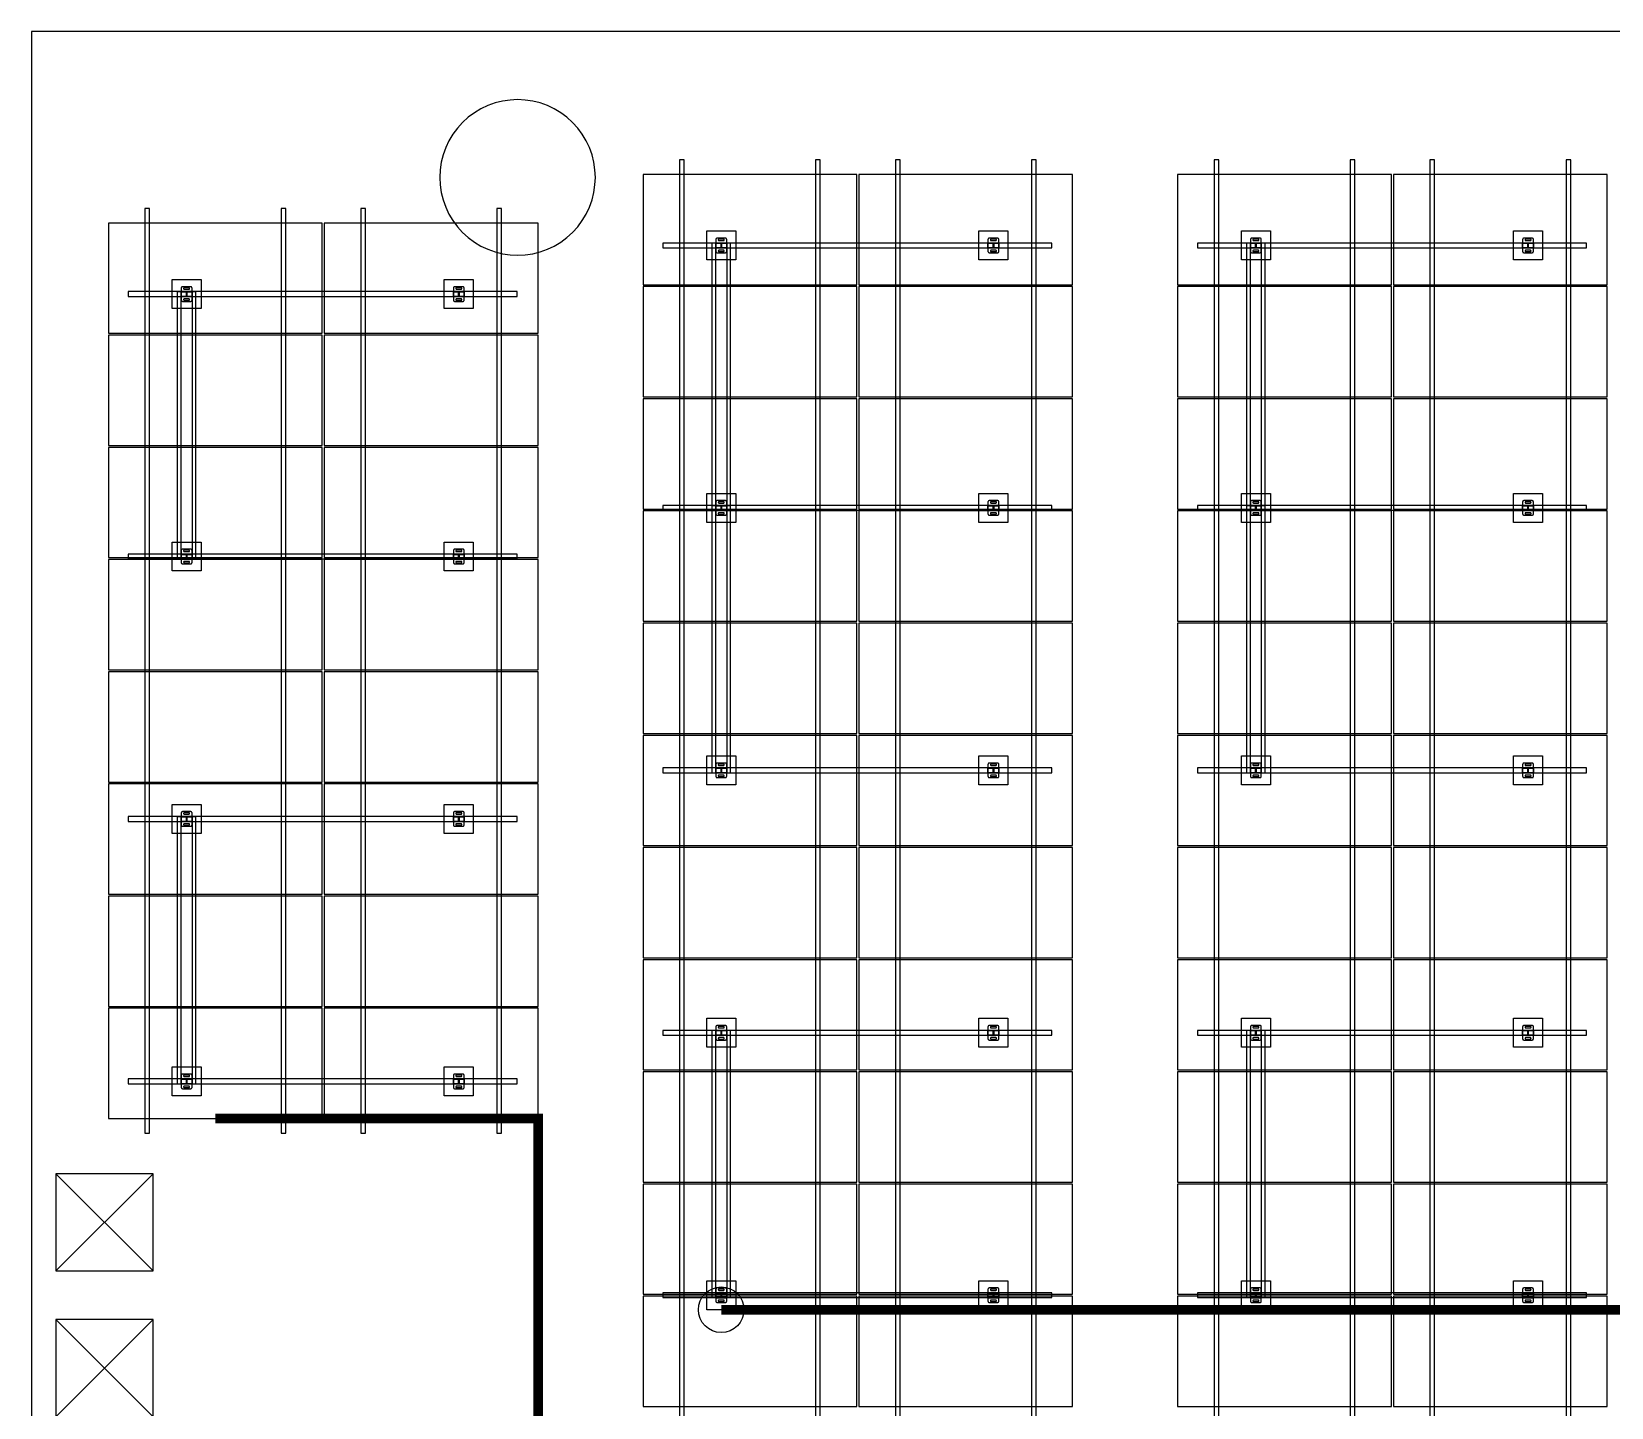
# Model space of a CAD drawing. Header units: millimetres. Extents: x -981 to 40050, y -7777 to 26000.
# Drawn here: x 0 to 16253, y 11846 to 26000 of the extents above; entities that cross this region are included whole.
import ezdxf

# ---------------------------------------------------------------- set-up
doc = ezdxf.new("R2010")
doc.units = ezdxf.units.MM
for name, color, linetype in [('PV', 5, 'Continuous'), ('PV-MOUNT-BRACING', 4, 'Continuous'), ('PV-MOUNT-POST', 3, 'Continuous'), ('PV-MOUNT-RAFTER', 1, 'Continuous'), ('PV-MOUNT-RAIL', 2, 'Continuous'), ('RACEWAY', 210, 'Continuous'), ('ROOF', 7, 'Continuous'), ('ROOF-OBSTACLE', 8, 'Continuous'), ('WATER', 90, 'Continuous')]:
    doc.layers.add(name, color=color, linetype=linetype)

# ---------------------------------------------------------------- blocks, each defined once
blk = doc.blocks.new('TCR_PV_MODULE_PLAN_2199X1134_PLAN')
blk.add_lwpolyline([(0, 0), (2199, 0), (2199, 1134), (0, 1134), (0, 0)])
blk = doc.blocks.new('TCR_PV_MOUNT_POST_300_PLAN')
for points in [[(-149, 149), (149, 149), (149, -149), (-149, -149), (-149, 149)], [(75, 42), (75, 42), (75, 42), (75, 42), (75, 42), (75, 42), (75, 43), (75, 43), (75, 43), (75, 43), (75, 43), (75, 44), (75, 44), (75, 44), (75, 44), (74, 44), (74, 44), (74, 45), (74, 45), (74, 45), (74, 45), (74, 45), (74, 46), (74, 46), (74, 46), (74, 46), (74, 46), (74, 46), (74, 47), (74, 47), (74, 47), (74, 47), (74, 47), (74, 47), (73, 48), (73, 48), (73, 48), (73, 48), (73, 48), (73, 48), (73, 49), (73, 49), (73, 49), (73, 49), (73, 49), (73, 49), (72, 49), (72, 50), (72, 50), (72, 50), (72, 50), (72, 50), (72, 50), (72, 50), (72, 51), (72, 51), (71, 51), (71, 51), (71, 51), (71, 51), (71, 51), (71, 52), (71, 52), (71, 52), (70, 52), (70, 52), (70, 52), (70, 52), (70, 52), (70, 53), (70, 53), (70, 53), (69, 53), (69, 53), (69, 53), (69, 53), (69, 53), (69, 53), (69, 53), (68, 54), (68, 54), (68, 54), (68, 54), (68, 54), (68, 54), (68, 54), (67, 54), (67, 54), (67, 54), (67, 55), (67, 55), (67, 55), (66, 55), (66, 55), (66, 55), (66, 55), (66, 55), (66, 55), (65, 55), (65, 55), (65, 55), (65, 55), (65, 55), (65, 55), (64, 56), (64, 56), (64, 56), (64, 56), (64, 56), (64, 56), (63, 56), (63, 56), (63, 56), (63, 56), (63, 56), (63, 56), (62, 56), (62, 56), (62, 56), (62, 56), (62, 56), (61, 56), (61, 56), (61, 56), (61, 56), (61, 56), (60, 56), (60, 56), (60, 56), (-60, 56), (-60, 56), (-60, 56), (-61, 56), (-61, 56), (-61, 56), (-61, 56), (-61, 56), (-62, 56), (-62, 56), (-62, 56), (-62, 56), (-62, 56), (-63, 56), (-63, 56), (-63, 56), (-63, 56), (-63, 56), (-63, 56), (-64, 56), (-64, 56), (-64, 56), (-64, 56), (-64, 56), (-64, 56), (-65, 55), (-65, 55), (-65, 55), (-65, 55), (-65, 55), (-65, 55), (-66, 55), (-66, 55), (-66, 55), (-66, 55), (-66, 55), (-66, 55), (-67, 55), (-67, 55), (-67, 55), (-67, 54), (-67, 54), (-67, 54), (-68, 54), (-68, 54), (-68, 54), (-68, 54), (-68, 54), (-68, 54), (-68, 54), (-69, 53), (-69, 53), (-69, 53), (-69, 53), (-69, 53), (-69, 53), (-69, 53), (-70, 53), (-70, 53), (-70, 53), (-70, 52), (-70, 52), (-70, 52), (-70, 52), (-70, 52), (-71, 52), (-71, 52), (-71, 52), (-71, 51), (-71, 51), (-71, 51), (-71, 51), (-71, 51), (-72, 51), (-72, 51), (-72, 50), (-72, 50), (-72, 50), (-72, 50), (-72, 50), (-72, 50), (-72, 50), (-72, 49), (-73, 49), (-73, 49), (-73, 49), (-73, 49), (-73, 49), (-73, 49), (-73, 48), (-73, 48), (-73, 48), (-73, 48), (-73, 48), (-73, 48), (-74, 47), (-74, 47), (-74, 47), (-74, 47), (-74, 47), (-74, 47), (-74, 46), (-74, 46), (-74, 46), (-74, 46), (-74, 46), (-74, 46), (-74, 45), (-74, 45), (-74, 45), (-74, 45), (-74, 45), (-74, 44), (-74, 44), (-75, 44), (-75, 44), (-75, 44), (-75, 44), (-75, 43), (-75, 43), (-75, 43), (-75, 43), (-75, 43), (-75, 42), (-75, 42), (-75, 42), (-75, 42), (-75, 42), (-75, 42), (-75, -42), (-75, -42), (-75, -42), (-75, -42), (-75, -42), (-75, -42), (-75, -43), (-75, -43), (-75, -43), (-75, -43), (-75, -43), (-75, -44), (-75, -44), (-75, -44), (-75, -44), (-74, -44), (-74, -44), (-74, -45), (-74, -45), (-74, -45), (-74, -45), (-74, -45), (-74, -46), (-74, -46), (-74, -46), (-74, -46), (-74, -46), (-74, -46), (-74, -47), (-74, -47), (-74, -47), (-74, -47), (-74, -47), (-74, -47), (-73, -48), (-73, -48), (-73, -48), (-73, -48), (-73, -48), (-73, -48), (-73, -49), (-73, -49), (-73, -49), (-73, -49), (-73, -49), (-73, -49), (-72, -49), (-72, -50), (-72, -50), (-72, -50), (-72, -50), (-72, -50), (-72, -50), (-72, -50), (-72, -51), (-72, -51), (-71, -51), (-71, -51), (-71, -51), (-71, -51), (-71, -51), (-71, -52), (-71, -52), (-71, -52), (-70, -52), (-70, -52), (-70, -52), (-70, -52), (-70, -52), (-70, -53), (-70, -53), (-70, -53), (-69, -53), (-69, -53), (-69, -53), (-69, -53), (-69, -53), (-69, -53), (-69, -53), (-68, -54), (-68, -54), (-68, -54), (-68, -54), (-68, -54), (-68, -54), (-68, -54), (-67, -54), (-67, -54), (-67, -54), (-67, -55), (-67, -55), (-67, -55), (-66, -55), (-66, -55), (-66, -55), (-66, -55), (-66, -55), (-66, -55), (-65, -55), (-65, -55), (-65, -55), (-65, -55), (-65, -55), (-65, -55), (-64, -56), (-64, -56), (-64, -56), (-64, -56), (-64, -56), (-64, -56), (-63, -56), (-63, -56), (-63, -56), (-63, -56), (-63, -56), (-63, -56), (-62, -56), (-62, -56), (-62, -56), (-62, -56), (-62, -56), (-61, -56), (-61, -56), (-61, -56), (-61, -56), (-61, -56), (-60, -56), (-60, -56), (-60, -56), (60, -56), (60, -56), (60, -56), (61, -56), (61, -56), (61, -56), (61, -56), (61, -56), (62, -56), (62, -56), (62, -56), (62, -56), (62, -56), (63, -56), (63, -56), (63, -56), (63, -56), (63, -56), (63, -56), (64, -56), (64, -56), (64, -56), (64, -56), (64, -56), (64, -56), (65, -55), (65, -55), (65, -55), (65, -55), (65, -55), (65, -55), (66, -55), (66, -55), (66, -55), (66, -55), (66, -55), (66, -55), (67, -55), (67, -55), (67, -55), (67, -54), (67, -54), (67, -54), (68, -54), (68, -54), (68, -54), (68, -54), (68, -54), (68, -54), (68, -54), (69, -53), (69, -53), (69, -53), (69, -53), (69, -53), (69, -53), (69, -53), (70, -53), (70, -53), (70, -53), (70, -52), (70, -52), (70, -52), (70, -52), (70, -52), (71, -52), (71, -52), (71, -52), (71, -51), (71, -51), (71, -51), (71, -51), (71, -51), (72, -51), (72, -51), (72, -50), (72, -50), (72, -50), (72, -50), (72, -50), (72, -50), (72, -50), (72, -49), (73, -49), (73, -49), (73, -49), (73, -49), (73, -49), (73, -49), (73, -48), (73, -48), (73, -48), (73, -48), (73, -48), (73, -48), (74, -47), (74, -47), (74, -47), (74, -47), (74, -47), (74, -47), (74, -46), (74, -46), (74, -46), (74, -46), (74, -46), (74, -46), (74, -45), (74, -45), (74, -45), (74, -45), (74, -45), (74, -44), (74, -44), (75, -44), (75, -44), (75, -44), (75, -44), (75, -43), (75, -43), (75, -43), (75, -43), (75, -43), (75, -42), (75, -42), (75, -42), (75, -42), (75, -42), (75, -42), (75, 42)], [(-50, -24), (-50, 24), (-50, 25), (-50, 25), (-50, 25), (-50, 25), (-50, 25), (-50, 25), (-50, 25), (-50, 25), (-50, 25), (-50, 25), (-50, 25), (-50, 25), (-50, 26), (-50, 26), (-50, 26), (-50, 26), (-50, 26), (-51, 26), (-51, 26), (-51, 26), (-51, 26), (-51, 26), (-51, 26), (-51, 26), (-51, 27), (-51, 27), (-51, 27), (-51, 27), (-51, 27), (-51, 27), (-51, 27), (-51, 27), (-51, 27), (-51, 27), (-51, 27), (-51, 27), (-51, 27), (-51, 28), (-51, 28), (-51, 28), (-51, 28), (-51, 28), (-51, 28), (-51, 28), (-51, 28), (-52, 28), (-52, 29), (-52, 29), (-52, 29), (-52, 29), (-52, 29), (-52, 29), (-52, 29), (-52, 29), (-53, 29), (-53, 30), (-53, 30), (-53, 30), (-53, 30), (-53, 30), (-53, 30), (-53, 30), (-54, 30), (-54, 30), (-54, 30), (-54, 30), (-54, 30), (-54, 31), (-54, 31), (-54, 31), (-54, 31), (-54, 31), (-54, 31), (-55, 31), (-55, 31), (-55, 31), (-55, 31), (-55, 31), (-55, 31), (-55, 31), (-55, 31), (-55, 31), (-55, 31), (-55, 31), (-55, 31), (-55, 31), (-56, 31), (-56, 31), (-56, 31), (-56, 31), (-56, 31), (-56, 31), (-56, 31), (-56, 31), (-56, 31), (-56, 31), (-56, 31), (-56, 31), (-57, 31), (-57, 31), (-57, 31), (-57, 31), (-57, 31), (-57, 31), (-57, 31), (-57, 31), (-57, 31), (-57, 31), (-57, 31), (-58, 31), (-58, 31), (-58, 31), (-58, 31), (-58, 31), (-58, 31), (-58, 31), (-58, 31), (-58, 31), (-58, 31), (-58, 31), (-58, 31), (-59, 31), (-59, 31), (-59, 31), (-59, 31), (-59, 31), (-59, 31), (-59, 31), (-59, 31), (-59, 31), (-59, 31), (-59, 31), (-59, 31), (-60, 31), (-60, 31), (-60, 31), (-60, 31), (-60, 31), (-60, 31), (-60, 31), (-60, 31), (-60, 31), (-60, 31), (-60, 31), (-60, 30), (-60, 30), (-61, 30), (-61, 30), (-61, 30), (-61, 30), (-61, 30), (-61, 30), (-61, 30), (-61, 30), (-62, 30), (-62, 30), (-62, 29), (-62, 29), (-62, 29), (-62, 29), (-62, 29), (-62, 29), (-62, 29), (-63, 29), (-63, 29), (-63, 28), (-63, 28), (-63, 28), (-63, 28), (-63, 28), (-63, 28), (-63, 28), (-63, 28), (-63, 28), (-63, 27), (-63, 27), (-63, 27), (-63, 27), (-63, 27), (-63, 27), (-64, 27), (-64, 27), (-64, 27), (-64, 27), (-64, 27), (-64, 27), (-64, 27), (-64, 26), (-64, 26), (-64, 26), (-64, 26), (-64, 26), (-64, 26), (-64, 26), (-64, 26), (-64, 26), (-64, 26), (-64, 26), (-64, 26), (-64, 25), (-64, 25), (-64, 25), (-64, 25), (-64, 25), (-64, 25), (-64, 25), (-64, 25), (-64, 25), (-64, 25), (-64, 25), (-64, 25), (-64, 24), (-64, -24), (-64, -25), (-64, -25), (-64, -25), (-64, -25), (-64, -25), (-64, -25), (-64, -25), (-64, -25), (-64, -25), (-64, -25), (-64, -25), (-64, -25), (-64, -26), (-64, -26), (-64, -26), (-64, -26), (-64, -26), (-64, -26), (-64, -26), (-64, -26), (-64, -26), (-64, -26), (-64, -26), (-64, -26), (-64, -27), (-64, -27), (-64, -27), (-64, -27), (-64, -27), (-64, -27), (-64, -27), (-63, -27), (-63, -27), (-63, -27), (-63, -27), (-63, -27), (-63, -27), (-63, -28), (-63, -28), (-63, -28), (-63, -28), (-63, -28), (-63, -28), (-63, -28), (-63, -28), (-63, -28), (-63, -29), (-63, -29), (-62, -29), (-62, -29), (-62, -29), (-62, -29), (-62, -29), (-62, -29), (-62, -29), (-62, -30), (-62, -30), (-61, -30), (-61, -30), (-61, -30), (-61, -30), (-61, -30), (-61, -30), (-61, -30), (-61, -30), (-60, -30), (-60, -30), (-60, -31), (-60, -31), (-60, -31), (-60, -31), (-60, -31), (-60, -31), (-60, -31), (-60, -31), (-60, -31), (-60, -31), (-60, -31), (-59, -31), (-59, -31), (-59, -31), (-59, -31), (-59, -31), (-59, -31), (-59, -31), (-59, -31), (-59, -31), (-59, -31), (-59, -31), (-59, -31), (-58, -31), (-58, -31), (-58, -31), (-58, -31), (-58, -31), (-58, -31), (-58, -31), (-58, -31), (-58, -31), (-58, -31), (-58, -31), (-58, -31), (-57, -31), (-57, -31), (-57, -31), (-57, -31), (-57, -31), (-57, -31), (-57, -31), (-57, -31), (-57, -31), (-57, -31), (-57, -31), (-56, -31), (-56, -31), (-56, -31), (-56, -31), (-56, -31), (-56, -31), (-56, -31), (-56, -31), (-56, -31), (-56, -31), (-56, -31), (-56, -31), (-55, -31), (-55, -31), (-55, -31), (-55, -31), (-55, -31), (-55, -31), (-55, -31), (-55, -31), (-55, -31), (-55, -31), (-55, -31), (-55, -31), (-55, -31), (-54, -31), (-54, -31), (-54, -31), (-54, -31), (-54, -31), (-54, -31), (-54, -30), (-54, -30), (-54, -30), (-54, -30), (-54, -30), (-53, -30), (-53, -30), (-53, -30), (-53, -30), (-53, -30), (-53, -30), (-53, -30), (-53, -29), (-52, -29), (-52, -29), (-52, -29), (-52, -29), (-52, -29), (-52, -29), (-52, -29), (-52, -29), (-52, -28), (-51, -28), (-51, -28), (-51, -28), (-51, -28), (-51, -28), (-51, -28), (-51, -28), (-51, -28), (-51, -27), (-51, -27), (-51, -27), (-51, -27), (-51, -27), (-51, -27), (-51, -27), (-51, -27), (-51, -27), (-51, -27), (-51, -27), (-51, -27), (-51, -27), (-51, -26), (-51, -26), (-51, -26), (-51, -26), (-51, -26), (-51, -26), (-51, -26), (-50, -26), (-50, -26), (-50, -26), (-50, -26), (-50, -26), (-50, -25), (-50, -25), (-50, -25), (-50, -25), (-50, -25), (-50, -25), (-50, -25), (-50, -25), (-50, -25), (-50, -25), (-50, -25), (-50, -25), (-50, -24)], [(-26, -56), (-26, 56)], [(-25, 56), (25, 56), (25, 6), (-25, 6), (-25, 56)], [(-22, -56), (-22, 56)], [(22, -56), (22, 56)], [(26, -56), (26, 56)], [(64, -24), (64, 24), (64, 25), (64, 25), (64, 25), (64, 25), (64, 25), (64, 25), (64, 25), (64, 25), (64, 25), (64, 25), (64, 25), (64, 25), (64, 26), (64, 26), (64, 26), (64, 26), (64, 26), (64, 26), (64, 26), (64, 26), (64, 26), (64, 26), (64, 26), (64, 26), (64, 27), (64, 27), (64, 27), (64, 27), (64, 27), (64, 27), (64, 27), (63, 27), (63, 27), (63, 27), (63, 27), (63, 27), (63, 27), (63, 28), (63, 28), (63, 28), (63, 28), (63, 28), (63, 28), (63, 28), (63, 28), (63, 28), (63, 29), (63, 29), (62, 29), (62, 29), (62, 29), (62, 29), (62, 29), (62, 29), (62, 29), (62, 30), (62, 30), (61, 30), (61, 30), (61, 30), (61, 30), (61, 30), (61, 30), (61, 30), (61, 30), (60, 30), (60, 30), (60, 31), (60, 31), (60, 31), (60, 31), (60, 31), (60, 31), (60, 31), (60, 31), (60, 31), (60, 31), (60, 31), (59, 31), (59, 31), (59, 31), (59, 31), (59, 31), (59, 31), (59, 31), (59, 31), (59, 31), (59, 31), (59, 31), (59, 31), (58, 31), (58, 31), (58, 31), (58, 31), (58, 31), (58, 31), (58, 31), (58, 31), (58, 31), (58, 31), (58, 31), (58, 31), (57, 31), (57, 31), (57, 31), (57, 31), (57, 31), (57, 31), (57, 31), (57, 31), (57, 31), (57, 31), (57, 31), (56, 31), (56, 31), (56, 31), (56, 31), (56, 31), (56, 31), (56, 31), (56, 31), (56, 31), (56, 31), (56, 31), (56, 31), (55, 31), (55, 31), (55, 31), (55, 31), (55, 31), (55, 31), (55, 31), (55, 31), (55, 31), (55, 31), (55, 31), (55, 31), (55, 31), (54, 31), (54, 31), (54, 31), (54, 31), (54, 31), (54, 31), (54, 30), (54, 30), (54, 30), (54, 30), (54, 30), (53, 30), (53, 30), (53, 30), (53, 30), (53, 30), (53, 30), (53, 30), (53, 29), (52, 29), (52, 29), (52, 29), (52, 29), (52, 29), (52, 29), (52, 29), (52, 29), (52, 28), (51, 28), (51, 28), (51, 28), (51, 28), (51, 28), (51, 28), (51, 28), (51, 28), (51, 27), (51, 27), (51, 27), (51, 27), (51, 27), (51, 27), (51, 27), (51, 27), (51, 27), (51, 27), (51, 27), (51, 27), (51, 27), (51, 26), (51, 26), (51, 26), (51, 26), (51, 26), (51, 26), (51, 26), (50, 26), (50, 26), (50, 26), (50, 26), (50, 26), (50, 25), (50, 25), (50, 25), (50, 25), (50, 25), (50, 25), (50, 25), (50, 25), (50, 25), (50, 25), (50, 25), (50, 25), (50, 24), (50, -24), (50, -25), (50, -25), (50, -25), (50, -25), (50, -25), (50, -25), (50, -25), (50, -25), (50, -25), (50, -25), (50, -25), (50, -25), (50, -26), (50, -26), (50, -26), (50, -26), (50, -26), (51, -26), (51, -26), (51, -26), (51, -26), (51, -26), (51, -26), (51, -26), (51, -27), (51, -27), (51, -27), (51, -27), (51, -27), (51, -27), (51, -27), (51, -27), (51, -27), (51, -27), (51, -27), (51, -27), (51, -27), (51, -28), (51, -28), (51, -28), (51, -28), (51, -28), (51, -28), (51, -28), (51, -28), (52, -28), (52, -29), (52, -29), (52, -29), (52, -29), (52, -29), (52, -29), (52, -29), (52, -29), (53, -29), (53, -30), (53, -30), (53, -30), (53, -30), (53, -30), (53, -30), (53, -30), (54, -30), (54, -30), (54, -30), (54, -30), (54, -30), (54, -31), (54, -31), (54, -31), (54, -31), (54, -31), (54, -31), (55, -31), (55, -31), (55, -31), (55, -31), (55, -31), (55, -31), (55, -31), (55, -31), (55, -31), (55, -31), (55, -31), (55, -31), (55, -31), (56, -31), (56, -31), (56, -31), (56, -31), (56, -31), (56, -31), (56, -31), (56, -31), (56, -31), (56, -31), (56, -31), (56, -31), (57, -31), (57, -31), (57, -31), (57, -31), (57, -31), (57, -31), (57, -31), (57, -31), (57, -31), (57, -31), (57, -31), (58, -31), (58, -31), (58, -31), (58, -31), (58, -31), (58, -31), (58, -31), (58, -31), (58, -31), (58, -31), (58, -31), (58, -31), (59, -31), (59, -31), (59, -31), (59, -31), (59, -31), (59, -31), (59, -31), (59, -31), (59, -31), (59, -31), (59, -31), (59, -31), (60, -31), (60, -31), (60, -31), (60, -31), (60, -31), (60, -31), (60, -31), (60, -31), (60, -31), (60, -31), (60, -31), (60, -30), (60, -30), (61, -30), (61, -30), (61, -30), (61, -30), (61, -30), (61, -30), (61, -30), (61, -30), (62, -30), (62, -30), (62, -29), (62, -29), (62, -29), (62, -29), (62, -29), (62, -29), (62, -29), (63, -29), (63, -29), (63, -28), (63, -28), (63, -28), (63, -28), (63, -28), (63, -28), (63, -28), (63, -28), (63, -28), (63, -27), (63, -27), (63, -27), (63, -27), (63, -27), (63, -27), (64, -27), (64, -27), (64, -27), (64, -27), (64, -27), (64, -27), (64, -27), (64, -26), (64, -26), (64, -26), (64, -26), (64, -26), (64, -26), (64, -26), (64, -26), (64, -26), (64, -26), (64, -26), (64, -26), (64, -25), (64, -25), (64, -25), (64, -25), (64, -25), (64, -25), (64, -25), (64, -25), (64, -25), (64, -25), (64, -25), (64, -25), (64, -24)], [(-25, -6), (25, -6), (25, -56), (-25, -56), (-25, -6)]]:
    blk.add_lwpolyline(points)
blk = doc.blocks.new('TCR_TANK_ROOF_HATCH_1000_PLAN')
for points in [[(0, 0), (1000, 0), (1000, 1000), (0, 1000), (0, 0)], [(0, 0), (1000, 1000)], [(0, 1000), (1000, 0)]]:
    blk.add_lwpolyline(points)
blk = doc.blocks.new('TCR_TANK_ROOF_VENT_1600_PLAN')
blk.add_lwpolyline([(800, 0), (796, 78), (785, 156), (766, 232), (739, 306), (706, 377), (665, 444), (618, 508), (566, 566), (508, 618), (444, 665), (377, 706), (306, 739), (232, 766), (156, 785), (78, 796), (0, 800), (-78, 796), (-156, 785), (-232, 766), (-306, 739), (-377, 706), (-444, 665), (-508, 618), (-566, 566), (-618, 508), (-665, 444), (-706, 377), (-739, 306), (-766, 232), (-785, 156), (-796, 78), (-800, 0), (-796, -78), (-785, -156), (-766, -232), (-739, -306), (-706, -377), (-665, -444), (-618, -508), (-566, -566), (-508, -618), (-444, -665), (-377, -706), (-306, -739), (-232, -766), (-156, -785), (-78, -796), (0, -800), (78, -796), (156, -785), (232, -766), (306, -739), (377, -706), (444, -665), (508, -618), (566, -566), (618, -508), (665, -444), (706, -377), (739, -306), (766, -232), (785, -156), (796, -78), (800, 0)])

msp = doc.modelspace()

# ---------------------------------------------------------------- linework, layer by layer
at = {"layer": 'PV-MOUNT-BRACING'}
for points in [[(6999, 21075), (7039, 21075), (7039, 23822), (6999, 23822)], [(7151, 21075), (7191, 21075), (7191, 23822), (7151, 23822)], [(12499, 21075), (12539, 21075), (12539, 23822), (12499, 23822)], [(12651, 21075), (12691, 21075), (12691, 23822), (12651, 23822)], [(1499, 20575), (1539, 20575), (1539, 23322), (1499, 23322)], [(1651, 20575), (1691, 20575), (1691, 23322), (1651, 23322)], [(6999, 18375), (7039, 18375), (7039, 21122), (6999, 21122)], [(7151, 18375), (7191, 18375), (7191, 21122), (7151, 21122)], [(12499, 18375), (12539, 18375), (12539, 21122), (12499, 21122)], [(12651, 18375), (12691, 18375), (12691, 21122), (12651, 21122)], [(1499, 15175), (1539, 15175), (1539, 17922), (1499, 17922)], [(1651, 15175), (1691, 15175), (1691, 17922), (1651, 17922)], [(6999, 12975), (7039, 12975), (7039, 15722), (6999, 15722)], [(7151, 12975), (7191, 12975), (7191, 15722), (7151, 15722)], [(12499, 12975), (12539, 12975), (12539, 15722), (12499, 15722)], [(12651, 12975), (12691, 12975), (12691, 15722), (12651, 15722)]]:
    msp.add_lwpolyline(points, close=True, dxfattribs=at)
at = {"layer": 'PV-MOUNT-RAFTER'}
for points in [[(6495, 23775), (10495, 23775), (10495, 23825), (6495, 23825)], [(11995, 23775), (15995, 23775), (15995, 23825), (11995, 23825)], [(995, 23275), (4995, 23275), (4995, 23325), (995, 23325)], [(6495, 21075), (10495, 21075), (10495, 21125), (6495, 21125)], [(11995, 21075), (15995, 21075), (15995, 21125), (11995, 21125)], [(995, 20575), (4995, 20575), (4995, 20625), (995, 20625)], [(6495, 18375), (10495, 18375), (10495, 18425), (6495, 18425)], [(11995, 18375), (15995, 18375), (15995, 18425), (11995, 18425)], [(995, 17875), (4995, 17875), (4995, 17925), (995, 17925)], [(6495, 15675), (10495, 15675), (10495, 15725), (6495, 15725)], [(11995, 15675), (15995, 15675), (15995, 15725), (11995, 15725)], [(995, 15175), (4995, 15175), (4995, 15225), (995, 15225)], [(6495, 12975), (10495, 12975), (10495, 13025), (6495, 13025)], [(11995, 12975), (15995, 12975), (15995, 13025), (11995, 13025)]]:
    msp.add_lwpolyline(points, close=True, dxfattribs=at)
at = {"layer": 'PV-MOUNT-RAIL'}
for points in [[(6666, 1320), (6714, 1320), (6714, 24680), (6666, 24680)], [(8066, 1320), (8114, 1320), (8114, 24680), (8066, 24680)], [(8886, 1320), (8934, 1320), (8934, 24680), (8886, 24680)], [(10286, 1320), (10334, 1320), (10334, 24680), (10286, 24680)], [(12166, 1320), (12214, 1320), (12214, 24680), (12166, 24680)], [(13566, 1320), (13614, 1320), (13614, 24680), (13566, 24680)], [(14386, 1320), (14434, 1320), (14434, 24680), (14386, 24680)], [(15786, 1320), (15834, 1320), (15834, 24680), (15786, 24680)], [(1166, 14668), (1214, 14668), (1214, 24180), (1166, 24180)], [(2566, 14668), (2614, 14668), (2614, 24180), (2566, 24180)], [(3386, 14668), (3434, 14668), (3434, 24180), (3386, 24180)], [(4786, 14668), (4834, 14668), (4834, 24180), (4786, 24180)]]:
    msp.add_lwpolyline(points, close=True, dxfattribs=at)
at = {"layer": 'RACEWAY', "const_width": 100}
msp.add_lwpolyline([(1890, 14818), (5210, 14818), (5210, 9545)], dxfattribs=at)
at = {"layer": 'ROOF'}
msp.add_lwpolyline([(0, 0), (40000, 0), (40000, 26000), (0, 26000)], close=True, dxfattribs=at)
at = {"layer": 'WATER', "const_width": 100}
msp.add_lwpolyline([(28946, 18251), (28946, 12851), (7095, 12851)], dxfattribs=at)
at = {"layer": 'WATER'}
msp.add_circle((7095, 12851), 235, dxfattribs=at)

# ---------------------------------------------------------------- block references
at = {"layer": 'PV'}
for p in [(6290, 23396), (8511, 23396), (11790, 23396), (14011, 23396), (790, 22896), (3011, 22896), (6290, 22242), (8511, 22242), (11790, 22242), (14011, 22242), (790, 21742), (3011, 21742), (6290, 21088), (8511, 21088), (11790, 21088), (14011, 21088), (790, 20588), (3011, 20588), (6290, 19934), (8511, 19934), (11790, 19934), (14011, 19934), (790, 19434), (3011, 19434), (6290, 18780), (8511, 18780), (11790, 18780), (14011, 18780), (790, 18280), (3011, 18280), (6290, 17626), (8511, 17626), (11790, 17626), (14011, 17626), (790, 17126), (3011, 17126), (6290, 16472), (8511, 16472), (11790, 16472), (14011, 16472), (790, 15972), (3011, 15972), (6290, 15318), (8511, 15318), (11790, 15318), (14011, 15318), (790, 14818), (3011, 14818), (6290, 14164), (8511, 14164), (11790, 14164), (14011, 14164), (6290, 13010), (8511, 13010), (11790, 13010), (14011, 13010), (6290, 11856), (8511, 11856), (11790, 11856), (14011, 11856)]:
    msp.add_blockref('TCR_PV_MODULE_PLAN_2199X1134_PLAN', p, dxfattribs=at)
at = {"layer": 'PV-MOUNT-POST', "rotation": 270}
for p in [(7095, 23800), (9895, 23800), (12595, 23800), (15395, 23800), (1595, 23300), (4395, 23300), (7095, 21100), (9895, 21100), (12595, 21100), (15395, 21100), (1595, 20600), (4395, 20600), (7095, 18400), (9895, 18400), (12595, 18400), (15395, 18400), (1595, 17900), (4395, 17900), (7095, 15700), (9895, 15700), (12595, 15700), (15395, 15700), (1595, 15200), (4395, 15200), (7095, 13000), (9895, 13000), (12595, 13000), (15395, 13000)]:
    msp.add_blockref('TCR_PV_MOUNT_POST_300_PLAN', p, dxfattribs=at)
at = {"layer": 'ROOF-OBSTACLE'}
for name, p in [('TCR_TANK_ROOF_VENT_1600_PLAN', (5000, 24500)), ('TCR_TANK_ROOF_HATCH_1000_PLAN', (250, 13250)), ('TCR_TANK_ROOF_HATCH_1000_PLAN', (250, 11750))]:
    msp.add_blockref(name, p, dxfattribs=at)

doc.saveas('drawing.dxf')
